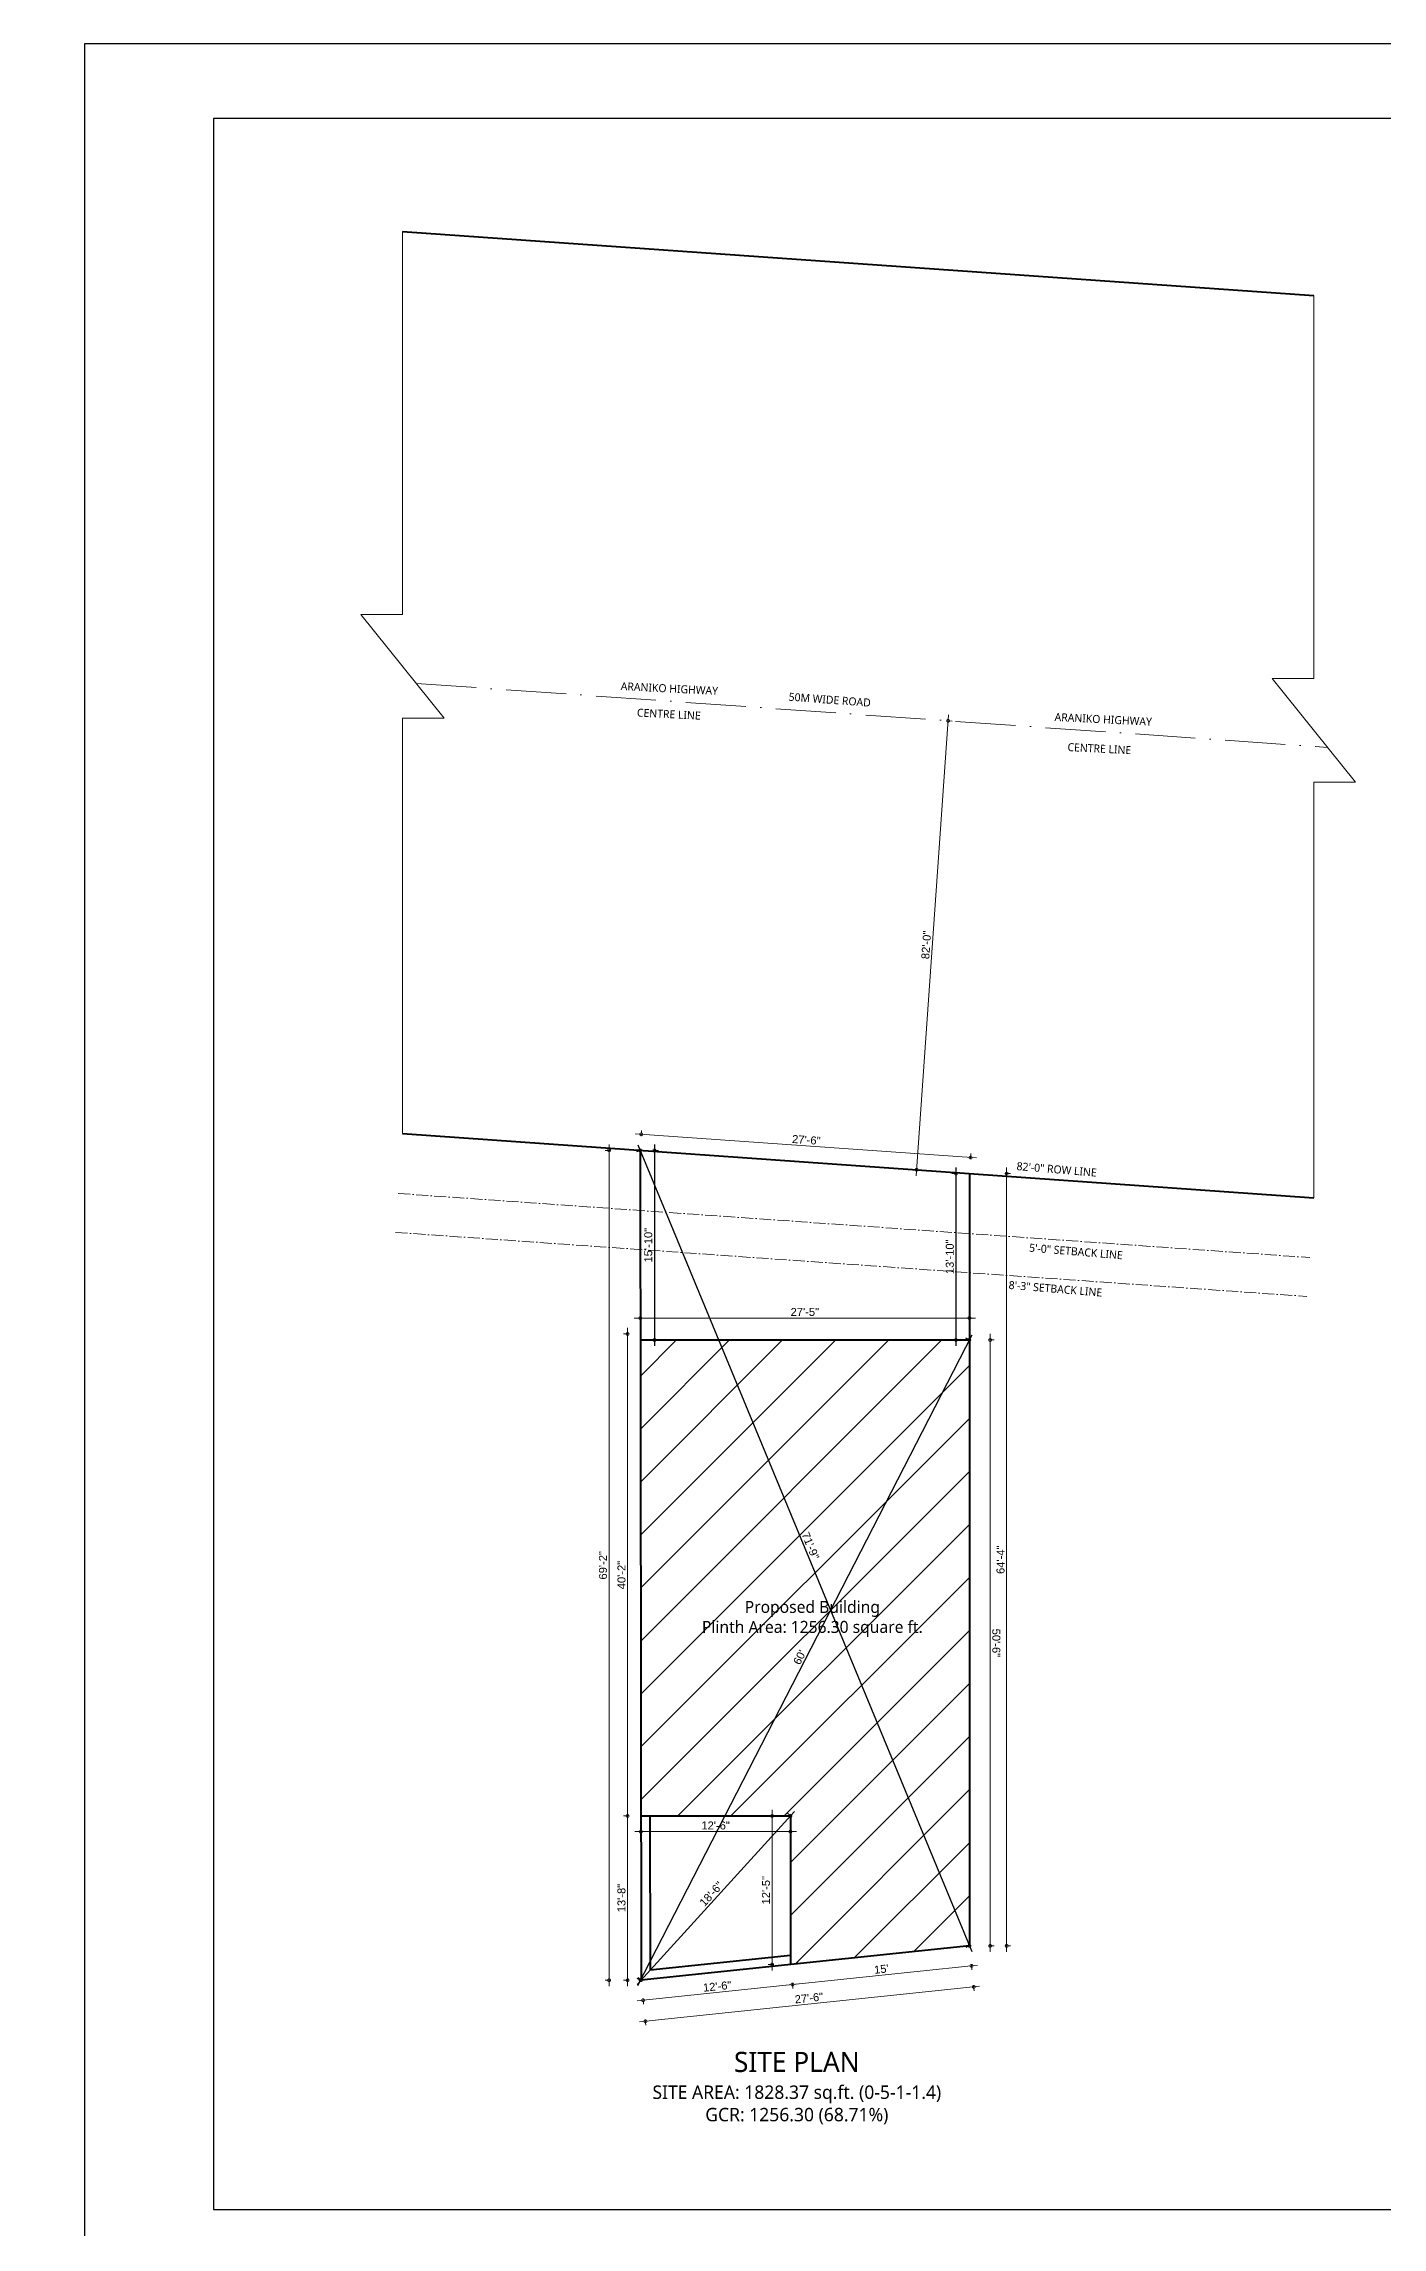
# Model space of a CAD drawing. Header units: inches. Extents: x -71 to 2682309, y -3332 to 801571.
# Drawn here: x 2655388 to 2656726, y 796731 to 798915 of the extents above; entities that cross this region are included whole.
import ezdxf

# ---------------------------------------------------------------- set-up
doc = ezdxf.new("R2010")
doc.units = ezdxf.units.IN
doc.header["$MEASUREMENT"] = 0
doc.header["$PDMODE"] = 99
doc.linetypes.add('ACAD_ISO10W100', pattern=[18, 12, -3, 0, -3])
for name, color, linetype, lineweight in [('BORDER', 5, 'Continuous', 60), ('dimension EA', 251, 'Continuous', 5), ('Hatch', 254, 'Continuous', 9), ('hatch EA', 253, 'Continuous', 5), ('Road', 42, 'Continuous', 15), ('Text', 7, 'Continuous', 20), ('TEXTURE EA', 8, 'ACAD_ISO10W100', 9), ('wall EA', 24, 'Continuous', 40)]:
    doc.layers.add(name, color=color, linetype=linetype, lineweight=lineweight)
for name, color, linetype in [('lettring', 7, 'Continuous'), ('S-DIM', 7, 'Continuous'), ('text EA', 7, 'Continuous')]:
    doc.layers.add(name, color=color, linetype=linetype)
doc.styles.add('DIM 8', font='arial.ttf', dxfattribs={"height": 8})
doc.styles.add('EAPL', font='arial.ttf', dxfattribs={"height": 8})
doc.styles.get("Standard").update_dxf_attribs({"font": 'arial.ttf'})
doc.dimstyles.new('Copy of DIM 8', dxfattribs={"dimtxt": 8, "dimasz": 1, "dimexe": 6, "dimexo": 18, "dimgap": 1.6875, "dimtad": 1, "dimdec": 0, "dimzin": 3, "dimdsep": 46, "dimlunit": 4, "dimtxsty": 'DIM 8', "dimblk": 'dot 2', "dimcen": 0.09375, "dimse1": 1, "dimse2": 1, "dimclrd": 1, "dimclre": 1, "dimclrt": 256, "dimadec": 0, "dimazin": 0, "dimtfac": 0.75, "dimtdec": 0, "dimtix": 1, "dimtmove": 1, "dimatfit": 3, "dimldrblk": 'DOT', "dimfxl": 1, "dimtolj": 1, "dimtzin": 0, "dimlwd": 9, "dimlwe": 9, "dimarcsym": 0})
doc.dimstyles.new('EA Copy of 1-8', dxfattribs={"dimtxt": 8, "dimasz": 6, "dimexe": 4, "dimexo": 6, "dimgap": 2, "dimtad": 1, "dimdec": 0, "dimzin": 0, "dimdsep": 46, "dimlunit": 3, "dimtxsty": 'EAPL', "dimblk": 'DOTSMALL', "dimcen": -0.09, "dimdle": 6, "dimclrd": 256, "dimclre": 256, "dimclrt": 256, "dimadec": 0, "dimazin": 0, "dimtfac": 8, "dimtdec": 0, "dimtix": 1, "dimtmove": 0, "dimatfit": 3, "dimldrblk": 'OPEN30', "dimfxl": 1, "dimfxlon": 1, "dimtolj": 1, "dimtzin": 0, "dimlwd": -1, "dimlwe": -1, "dimarcsym": 0})

# ---------------------------------------------------------------- blocks, each defined once
blk = doc.blocks.new('_DotSmall')
at = {"color": 0, "linetype": 'ByBlock', "const_width": 0.5}
blk.add_lwpolyline([(-0.0625, 0, 1), (0.0625, 0, 1)], format="xyb", close=True, dxfattribs=at)
blk = doc.blocks.new('*D418')
at = {"layer": 'Defpoints', "color": 0, "transparency": 16777216}
for p in [(2656246.8, 798240.8), (2656291.9, 798237.7), (2656215.2, 797791.9)]:
    blk.add_point(p, dxfattribs=at)
at = {"layer": 'dimension EA', "transparency": 16777216}
for p, q in [((2656259.9, 797782.8), (2656292.3, 798243.6)), ((2656290.9, 798237.7), (2656295.9, 798237.4)), ((2656259.3, 797788.8), (2656264.3, 797788.5))]:
    blk.add_line(p, q, dxfattribs=at)
at = {"layer": 'dimension EA', "transparency": 16777216, "xscale": 6, "yscale": 6, "zscale": 6}
for p, rotation in [((2656291.9, 798237.7), 85.97613988679564), ((2656260.3, 797788.8), 265.9761398867956)]:
    blk.add_blockref('_DotSmall', p, dxfattribs=dict(at, rotation=rotation))
at = {"layer": 'dimension EA', "transparency": 16777216, "insert": (2656270, 798013.6), "char_height": 8, "attachment_point": 5, "rotation": 85.9761, "style": 'EAPL'}
blk.add_mtext('\\A1;82\'-0"', dxfattribs=at)
blk = doc.blocks.new('_Open30')
at = {"color": 0, "linetype": 'ByBlock', "lineweight": -2}
for p, q in [((-1, 0.27), (0, 0)), ((0, 0), (-1, -0.27)), ((0, 0), (-1, 0))]:
    blk.add_line(p, q, dxfattribs=at)
blk = doc.blocks.new('*D419')
at = {"layer": 'Defpoints', "color": 0, "transparency": 16777216}
for p in [(11434.9, 797600.6), (11422.4, 797142.7), (2655984.7, 797142.7)]:
    blk.add_point(p, dxfattribs=at)
at = {"layer": 'dimension EA', "transparency": 16777216}
for p, q in [((11422.4, 797606.6), (11422.4, 797136.7)), ((11423.4, 797600.6), (11418.4, 797600.6)), ((11423.4, 797142.7), (11418.4, 797142.7))]:
    blk.add_line(p, q, dxfattribs=at)
at = {"layer": 'dimension EA', "transparency": 16777216, "xscale": 6, "yscale": 6, "zscale": 6}
for p, rotation in [((11422.4, 797600.6), 90), ((11422.4, 797142.7), 270)]:
    blk.add_blockref('_DotSmall', p, dxfattribs=dict(at, rotation=rotation))
at = {"layer": 'dimension EA', "transparency": 16777216, "insert": (11416.3, 797371.6), "char_height": 8, "attachment_point": 5, "rotation": 90, "style": 'EAPL'}
blk.add_mtext('\\A1;38\'-2"', dxfattribs=at)
blk = doc.blocks.new('*D420')
at = {"layer": 'Defpoints', "color": 0, "transparency": 16777216}
for p in [(2655984.7, 797142.7), (2655971.4, 796978.4), (2655984.8, 796978.4)]:
    blk.add_point(p, dxfattribs=at)
at = {"layer": 'dimension EA', "transparency": 16777216}
for p, q in [((2655971.4, 797148.7), (2655971.4, 796972.4)), ((2655972.4, 797142.7), (2655967.4, 797142.7)), ((2655972.4, 796978.4), (2655967.4, 796978.4))]:
    blk.add_line(p, q, dxfattribs=at)
at = {"layer": 'dimension EA', "transparency": 16777216, "xscale": 6, "yscale": 6, "zscale": 6}
for p, rotation in [((2655971.4, 797142.7), 90), ((2655971.4, 796978.4), 270)]:
    blk.add_blockref('_DotSmall', p, dxfattribs=dict(at, rotation=rotation))
at = {"layer": 'dimension EA', "transparency": 16777216, "insert": (2655965.3, 797060.6), "char_height": 8, "attachment_point": 5, "rotation": 90, "style": 'EAPL'}
blk.add_mtext('\\A1;13\'-8"', dxfattribs=at)
blk = doc.blocks.new('*D421')
at = {"layer": 'Defpoints', "color": 0, "transparency": 16777216}
for p in [(2656134.2, 796994.1), (2655984.8, 796978.4), (2656136.3, 796974.1)]:
    blk.add_point(p, dxfattribs=at)
at = {"layer": 'dimension EA', "transparency": 16777216}
for p, q in [((2655981, 796957.8), (2656142.2, 796974.7)), ((2656136.2, 796975.1), (2656136.7, 796970.1)), ((2655986.8, 796959.4), (2655987.4, 796954.4))]:
    blk.add_line(p, q, dxfattribs=at)
at = {"layer": 'dimension EA', "transparency": 16777216, "xscale": 6, "yscale": 6, "zscale": 6}
for p, rotation in [((2656136.3, 796974.1), 5.984815715129327), ((2655986.9, 796958.4), 185.9848157151293)]:
    blk.add_blockref('_DotSmall', p, dxfattribs=dict(at, rotation=rotation))
at = {"layer": 'dimension EA', "transparency": 16777216, "insert": (2656061, 796972.3), "char_height": 8, "attachment_point": 5, "rotation": 5.9848, "style": 'EAPL'}
blk.add_mtext('\\A1;12\'-6"', dxfattribs=at)
blk = doc.blocks.new('*D422')
at = {"layer": 'Defpoints', "color": 0, "transparency": 16777216}
for p in [(2656134.2, 796994.1), (2656313.2, 797012.8), (2656315.3, 796992.8)]:
    blk.add_point(p, dxfattribs=at)
at = {"layer": 'dimension EA', "transparency": 16777216}
for p, q in [((2656130.3, 796973.5), (2656321.2, 796993.5)), ((2656315.2, 796993.8), (2656315.7, 796988.9)), ((2656136.2, 796975.1), (2656136.7, 796970.1))]:
    blk.add_line(p, q, dxfattribs=at)
at = {"layer": 'dimension EA', "transparency": 16777216, "xscale": 6, "yscale": 6, "zscale": 6}
for p, rotation in [((2656315.3, 796992.8), 5.9848157151056), ((2656136.3, 796974.1), 185.9848157151056)]:
    blk.add_blockref('_DotSmall', p, dxfattribs=dict(at, rotation=rotation))
at = {"layer": 'dimension EA', "transparency": 16777216, "insert": (2656225.1, 796989.5), "char_height": 8, "attachment_point": 5, "rotation": 5.9848, "style": 'EAPL'}
blk.add_mtext("\\A1;15'", dxfattribs=at)
blk = doc.blocks.new('*D423')
at = {"layer": 'Defpoints', "color": 0, "transparency": 16777216}
for p in [(2656313.1, 797618.6), (2656333.9, 797618.6), (2656313.2, 797012.8)]:
    blk.add_point(p, dxfattribs=at)
at = {"layer": 'dimension EA', "transparency": 16777216}
for p, q in [((2656332.9, 797618.6), (2656337.9, 797618.6)), ((2656333.9, 797006.8), (2656333.9, 797624.6)), ((2656332.9, 797012.8), (2656337.9, 797012.8))]:
    blk.add_line(p, q, dxfattribs=at)
at = {"layer": 'dimension EA', "transparency": 16777216, "xscale": 6, "yscale": 6, "zscale": 6}
for p, rotation in [((2656333.9, 797618.6), 90.00209645586003), ((2656333.9, 797012.8), 270.00209645586)]:
    blk.add_blockref('_DotSmall', p, dxfattribs=dict(at, rotation=rotation))
at = {"layer": 'dimension EA', "transparency": 16777216, "insert": (2656340, 797315.7), "char_height": 8, "attachment_point": 5, "rotation": 270.0021, "style": 'EAPL'}
blk.add_mtext('\\A1;50\'-6"', dxfattribs=at)
blk = doc.blocks.new('*D424')
at = {"layer": 'Defpoints', "color": 0, "transparency": 16777216}
for p in [(2655983.9, 797808.2), (2656313.2, 797785), (2656314.3, 797801)]:
    blk.add_point(p, dxfattribs=at)
at = {"layer": 'dimension EA', "transparency": 16777216}
for p, q in [((2655979, 797824.6), (2656320.3, 797800.6)), ((2655984.9, 797823.2), (2655985.3, 797828.2)), ((2656314.2, 797800), (2656314.6, 797805))]:
    blk.add_line(p, q, dxfattribs=at)
at = {"layer": 'dimension EA', "transparency": 16777216, "xscale": 6, "yscale": 6, "zscale": 6}
for p, rotation in [((2655985, 797824.2), 175.9761398867181), ((2656314.3, 797801), 355.9761398867181)]:
    blk.add_blockref('_DotSmall', p, dxfattribs=dict(at, rotation=rotation))
at = {"layer": 'dimension EA', "transparency": 16777216, "insert": (2656150.1, 797818.6), "char_height": 8, "attachment_point": 5, "rotation": 355.9761, "style": 'EAPL'}
blk.add_mtext('\\A1;27\'-6"', dxfattribs=at)
blk = doc.blocks.new('*D425')
at = {"layer": 'Defpoints', "color": 0, "transparency": 16777216}
for p in [(2656313.2, 797640.5), (2655984.1, 797624.6), (2656313.2, 797624.6)]:
    blk.add_point(p, dxfattribs=at)
at = {"layer": 'dimension EA', "transparency": 16777216}
for p, q in [((2655978.1, 797640.5), (2656319.2, 797640.5)), ((2655984.1, 797639.5), (2655984.1, 797644.5)), ((2656313.2, 797639.5), (2656313.2, 797644.5))]:
    blk.add_line(p, q, dxfattribs=at)
at = {"layer": 'dimension EA', "transparency": 16777216, "xscale": 6, "yscale": 6, "zscale": 6, "rotation": 180}
blk.add_blockref('_DotSmall', (2655984.1, 797640.5), dxfattribs=at)
at = {"layer": 'dimension EA', "transparency": 16777216, "xscale": 6, "yscale": 6, "zscale": 6}
blk.add_blockref('_DotSmall', (2656313.2, 797640.5), dxfattribs=at)
at = {"layer": 'dimension EA', "transparency": 16777216, "insert": (2656148.6, 797646.6), "char_height": 8, "attachment_point": 5, "style": 'EAPL'}
blk.add_mtext('\\A1;27\'-5"', dxfattribs=at)
blk = doc.blocks.new('*D426')
at = {"layer": 'Defpoints', "color": 0, "transparency": 16777216}
for p in [(2655984.7, 797142.7), (2655984.7, 797127), (2656134.2, 797142.7)]:
    blk.add_point(p, dxfattribs=at)
at = {"layer": 'dimension EA', "transparency": 16777216}
for p, q in [((2656140.2, 797127), (2655978.7, 797127)), ((2655984.7, 797128), (2655984.7, 797123)), ((2656134.2, 797128), (2656134.2, 797123))]:
    blk.add_line(p, q, dxfattribs=at)
at = {"layer": 'dimension EA', "transparency": 16777216, "xscale": 6, "yscale": 6, "zscale": 6, "rotation": 180}
blk.add_blockref('_DotSmall', (2655984.7, 797127), dxfattribs=at)
at = {"layer": 'dimension EA', "transparency": 16777216, "xscale": 6, "yscale": 6, "zscale": 6}
blk.add_blockref('_DotSmall', (2656134.2, 797127), dxfattribs=at)
at = {"layer": 'dimension EA', "transparency": 16777216, "insert": (2656059.4, 797133.1), "char_height": 8, "attachment_point": 5, "style": 'EAPL'}
blk.add_mtext('\\A1;12\'-6"', dxfattribs=at)
blk = doc.blocks.new('*D427')
at = {"layer": 'Defpoints', "color": 0, "transparency": 16777216}
for p in [(2656134.2, 797142.7), (2656115.9, 796994.1), (2656134.2, 796994.1)]:
    blk.add_point(p, dxfattribs=at)
at = {"layer": 'dimension EA', "transparency": 16777216}
for p, q in [((2656115.9, 797148.7), (2656115.9, 796988.1)), ((2656116.9, 797142.7), (2656111.9, 797142.7)), ((2656116.9, 796994.1), (2656111.9, 796994.1))]:
    blk.add_line(p, q, dxfattribs=at)
at = {"layer": 'dimension EA', "transparency": 16777216, "xscale": 6, "yscale": 6, "zscale": 6}
for p, rotation in [((2656115.9, 797142.7), 90), ((2656115.9, 796994.1), 270)]:
    blk.add_blockref('_DotSmall', p, dxfattribs=dict(at, rotation=rotation))
at = {"layer": 'dimension EA', "transparency": 16777216, "insert": (2656109.8, 797068.4), "char_height": 8, "attachment_point": 5, "rotation": 90, "style": 'EAPL'}
blk.add_mtext('\\A1;12\'-5"', dxfattribs=at)
blk = doc.blocks.new('*D428')
at = {"layer": 'Defpoints', "color": 0, "transparency": 16777216}
for p in [(2655971.4, 797624.6), (2655984.1, 797624.6), (2655984.7, 797142.7)]:
    blk.add_point(p, dxfattribs=at)
at = {"layer": 'dimension EA', "transparency": 16777216}
for p, q in [((2655971.4, 797136.7), (2655971.4, 797630.6)), ((2655972.4, 797624.6), (2655967.4, 797624.6)), ((2655972.4, 797142.7), (2655967.4, 797142.7))]:
    blk.add_line(p, q, dxfattribs=at)
at = {"layer": 'dimension EA', "transparency": 16777216, "xscale": 6, "yscale": 6, "zscale": 6}
for p, rotation in [((2655971.4, 797624.6), 90), ((2655971.4, 797142.7), 270)]:
    blk.add_blockref('_DotSmall', p, dxfattribs=dict(at, rotation=rotation))
at = {"layer": 'dimension EA', "transparency": 16777216, "insert": (2655965.3, 797383.6), "char_height": 8, "attachment_point": 5, "rotation": 90, "style": 'EAPL'}
blk.add_mtext('\\A1;40\'-2"', dxfattribs=at)
blk = doc.blocks.new('*D429')
at = {"layer": 'Defpoints', "color": 0, "transparency": 16777216}
for p in [(2655983.9, 797808.2), (2655952.9, 796978.4), (2655984.8, 796978.4)]:
    blk.add_point(p, dxfattribs=at)
at = {"layer": 'dimension EA', "transparency": 16777216}
for p, q in [((2655953.9, 797808.2), (2655948.9, 797808.2)), ((2655952.9, 797814.2), (2655952.9, 796972.4)), ((2655953.9, 796978.4), (2655948.9, 796978.4))]:
    blk.add_line(p, q, dxfattribs=at)
at = {"layer": 'dimension EA', "transparency": 16777216, "xscale": 6, "yscale": 6, "zscale": 6}
for p, rotation in [((2655952.9, 797808.2), 90), ((2655952.9, 796978.4), 270)]:
    blk.add_blockref('_DotSmall', p, dxfattribs=dict(at, rotation=rotation))
at = {"layer": 'dimension EA', "transparency": 16777216, "insert": (2655946.8, 797393.3), "char_height": 8, "attachment_point": 5, "rotation": 90, "style": 'EAPL'}
blk.add_mtext('\\A1;69\'-2"', dxfattribs=at)
blk = doc.blocks.new('*D430')
at = {"layer": 'Defpoints', "color": 0, "transparency": 16777216}
for p in [(2656313.5, 797785), (2656350.4, 797785), (2656313.2, 797012.8)]:
    blk.add_point(p, dxfattribs=at)
at = {"layer": 'dimension EA', "transparency": 16777216}
for p, q in [((2656349.4, 797785), (2656354.4, 797785)), ((2656350.4, 797006.8), (2656350.4, 797791)), ((2656349.4, 797012.8), (2656354.4, 797012.8))]:
    blk.add_line(p, q, dxfattribs=at)
at = {"layer": 'dimension EA', "transparency": 16777216, "xscale": 6, "yscale": 6, "zscale": 6}
for p, rotation in [((2656350.4, 797785), 90), ((2656350.4, 797012.8), 270)]:
    blk.add_blockref('_DotSmall', p, dxfattribs=dict(at, rotation=rotation))
at = {"layer": 'dimension EA', "transparency": 16777216, "insert": (2656344.3, 797398.9), "char_height": 8, "attachment_point": 5, "rotation": 90, "style": 'EAPL'}
blk.add_mtext('\\A1;64\'-4"', dxfattribs=at)
blk = doc.blocks.new('*D431')
at = {"layer": 'Defpoints', "color": 0, "transparency": 16777216}
for p in [(2656313.2, 797012.8), (2655984.8, 796978.4), (2656317.5, 796971.8)]:
    blk.add_point(p, dxfattribs=at)
at = {"layer": 'dimension EA', "transparency": 16777216}
for p, q in [((2655983.2, 796936.7), (2656323.4, 796972.4)), ((2656317.4, 796972.8), (2656317.9, 796967.8)), ((2655989, 796938.4), (2655989.6, 796933.4))]:
    blk.add_line(p, q, dxfattribs=at)
at = {"layer": 'dimension EA', "transparency": 16777216, "xscale": 6, "yscale": 6, "zscale": 6}
for p, rotation in [((2656317.5, 796971.8), 5.984815715102127), ((2655989.2, 796937.4), 185.9848157151021)]:
    blk.add_blockref('_DotSmall', p, dxfattribs=dict(at, rotation=rotation))
at = {"layer": 'dimension EA', "transparency": 16777216, "insert": (2656152.7, 796960.6), "char_height": 8, "attachment_point": 5, "rotation": 5.9848, "style": 'EAPL'}
blk.add_mtext('\\A1;27\'-6"', dxfattribs=at)
blk = doc.blocks.new('*D457')
at = {"layer": 'Defpoints', "color": 0, "transparency": 16777216}
for p in [(2656134.2, 797142.7), (2656134.2, 797142.7), (2655984.8, 796978.4)]:
    blk.add_point(p, dxfattribs=at)
at = {"layer": 'lettring', "transparency": 16777216}
for p, q in [((2655980.8, 796974), (2656138.2, 797147.1)), ((2656134.2, 797142.7), (2656131.2, 797145.4)), ((2655984.8, 796978.4), (2655981.9, 796981.1))]:
    blk.add_line(p, q, dxfattribs=at)
at = {"layer": 'lettring', "transparency": 16777216, "xscale": 6, "yscale": 6, "zscale": 6}
for p, rotation in [((2656134.2, 797142.7), 47.73333168553776), ((2655984.8, 796978.4), 227.7333316855378)]:
    blk.add_blockref('_DotSmall', p, dxfattribs=dict(at, rotation=rotation))
at = {"layer": 'lettring', "transparency": 16777216, "insert": (2656055, 797064.7), "char_height": 8, "attachment_point": 5, "rotation": 47.7333, "style": 'EAPL'}
blk.add_mtext('\\A1;18\'-6"', dxfattribs=at)
blk = doc.blocks.new('*D458')
at = {"layer": 'Defpoints', "color": 0, "transparency": 16777216}
for p in [(2656313.1, 797618.6), (2656313.2, 797618.6), (2655984.5, 796978.4)]:
    blk.add_point(p, dxfattribs=at)
at = {"layer": 'lettring', "transparency": 16777216}
for p, q in [((2655981.7, 796973), (2656315.9, 797623.9)), ((2656313.1, 797618.6), (2656309.6, 797620.4)), ((2655984.4, 796978.4), (2655980.9, 796980.2))]:
    blk.add_line(p, q, dxfattribs=at)
at = {"layer": 'lettring', "transparency": 16777216, "xscale": 6, "yscale": 6, "zscale": 6}
for p, rotation in [((2656313.1, 797618.6), 62.82316617801507), ((2655984.4, 796978.4), 242.8231661780151)]:
    blk.add_blockref('_DotSmall', p, dxfattribs=dict(at, rotation=rotation))
at = {"layer": 'lettring', "transparency": 16777216, "insert": (2656143.4, 797301.3), "char_height": 8, "attachment_point": 5, "rotation": 62.8232, "style": 'EAPL'}
blk.add_mtext("\\A1;60'", dxfattribs=at)
blk = doc.blocks.new('*D459')
at = {"layer": 'Defpoints', "color": 0, "transparency": 16777216}
for p in [(2655983.9, 797808.2), (2656313.2, 797012.8), (2656313.2, 797012.8)]:
    blk.add_point(p, dxfattribs=at)
at = {"layer": 'lettring', "transparency": 16777216}
for p, q in [((2655983.9, 797808.2), (2655980.2, 797806.7)), ((2655981.6, 797813.8), (2656315.5, 797007.3)), ((2656313.2, 797012.8), (2656309.5, 797011.3))]:
    blk.add_line(p, q, dxfattribs=at)
at = {"layer": 'lettring', "transparency": 16777216, "xscale": 6, "yscale": 6, "zscale": 6}
for p, rotation in [((2655983.9, 797808.2), 112.4888609769354), ((2656313.2, 797012.8), 292.4888609769354)]:
    blk.add_blockref('_DotSmall', p, dxfattribs=dict(at, rotation=rotation))
at = {"layer": 'lettring', "transparency": 16777216, "insert": (2656154.2, 797412.8), "char_height": 8, "attachment_point": 5, "rotation": 292.4889, "style": 'EAPL'}
blk.add_mtext('\\A1;71\'-9"', dxfattribs=at)
blk = doc.blocks.new('*D643')
at = {"layer": 'Defpoints', "color": 0, "transparency": 16777216}
for p in [(2656313.5, 797785), (2656299.7, 797618.6), (2656313.2, 797618.6)]:
    blk.add_point(p, dxfattribs=at)
at = {"layer": 'S-DIM', "transparency": 16777216}
for p, q in [((2656300.7, 797785), (2656295.7, 797785)), ((2656299.7, 797791), (2656299.7, 797612.6)), ((2656300.7, 797618.6), (2656295.7, 797618.6))]:
    blk.add_line(p, q, dxfattribs=at)
at = {"layer": 'S-DIM', "transparency": 16777216, "xscale": 6, "yscale": 6, "zscale": 6}
for p, rotation in [((2656299.7, 797785), 90), ((2656299.7, 797618.6), 270)]:
    blk.add_blockref('_DotSmall', p, dxfattribs=dict(at, rotation=rotation))
at = {"layer": 'S-DIM', "transparency": 16777216, "insert": (2656293.6, 797701.8), "char_height": 8, "attachment_point": 5, "rotation": 90, "style": 'EAPL'}
blk.add_mtext('\\A1;13\'-10"', dxfattribs=at)
blk = doc.blocks.new('*D644')
at = {"layer": 'Defpoints', "color": 0, "transparency": 16777216}
for p in [(2655983.9, 797808.2), (2655984.1, 797618.6), (2655998.2, 797618.6)]:
    blk.add_point(p, dxfattribs=at)
at = {"layer": 'S-DIM', "transparency": 16777216}
for p, q in [((2655997.2, 797808.2), (2656002.2, 797808.2)), ((2655998.2, 797814.2), (2655998.2, 797612.6)), ((2655997.2, 797618.6), (2656002.2, 797618.6))]:
    blk.add_line(p, q, dxfattribs=at)
at = {"layer": 'S-DIM', "transparency": 16777216, "xscale": 6, "yscale": 6, "zscale": 6}
for p, rotation in [((2655998.2, 797808.2), 90), ((2655998.2, 797618.6), 270)]:
    blk.add_blockref('_DotSmall', p, dxfattribs=dict(at, rotation=rotation))
at = {"layer": 'S-DIM', "transparency": 16777216, "insert": (2655992.1, 797713.4), "char_height": 8, "attachment_point": 5, "rotation": 90, "style": 'EAPL'}
blk.add_mtext('\\A1;15\'-10"', dxfattribs=at)
blk = doc.blocks.new('dot1')
at = {"layer": 'Hatch'}
h = blk.add_hatch(color=256, dxfattribs=at)
edge = h.paths.add_edge_path()
edge.add_arc((0, 0), 1, 0, 360)
for p, q in [((3, 0), (-3, 0)), ((0, 3), (0, -3))]:
    blk.add_line(p, q, dxfattribs=at)
blk.add_circle((0, 0), 1, dxfattribs=at)
blk = doc.blocks.new('dot 2')
at = {"layer": 'Hatch', "xscale": 0.5, "yscale": 0.5, "zscale": 0.5}
blk.add_blockref('dot1', (0, 0), dxfattribs=at)
blk = doc.blocks.new('*D1207')
at = {"layer": 'Defpoints', "color": 0, "transparency": 16777216}
for p in [(0, 797733.4), (0, 797733.4), (2670031.4, 797619.4)]:
    blk.add_point(p, dxfattribs=at)
at = {"layer": 'lettring', "color": 1, "lineweight": 9, "transparency": 16777216}
blk.add_line((0, 797620.4), (0, 797732.4), dxfattribs=at)
for p, rotation in [((0, 797733.4), 90), ((0, 797619.4), 270)]:
    blk.add_blockref('dot 2', p, dxfattribs=dict(at, rotation=rotation))
at = {"layer": 'lettring', "transparency": 16777216, "insert": (-5.8, 797676.4), "char_height": 8, "attachment_point": 5, "rotation": 90, "style": 'DIM 8'}
blk.add_mtext('\\A1;9\'-6"', dxfattribs=at)
blk = doc.blocks.new('_Dot')
at = {"color": 0, "linetype": 'ByBlock', "lineweight": -2}
blk.add_line((-0.5, 0), (-1, 0), dxfattribs=at)
at = {"color": 0, "linetype": 'ByBlock', "const_width": 0.5}
blk.add_lwpolyline([(-0.25, 0, 1), (0.25, 0, 1)], format="xyb", close=True, dxfattribs=at)
blk = doc.blocks.new('*D1208')
at = {"layer": 'Defpoints', "color": 0, "transparency": 16777216}
for p in [(0, 797847.4), (2670031.4, 797847.4), (0, 797733.4)]:
    blk.add_point(p, dxfattribs=at)
at = {"layer": 'lettring', "color": 1, "lineweight": 9, "transparency": 16777216}
blk.add_line((0, 797734.4), (0, 797846.4), dxfattribs=at)
for p, rotation in [((0, 797847.4), 90), ((0, 797733.4), 270)]:
    blk.add_blockref('dot 2', p, dxfattribs=dict(at, rotation=rotation))
at = {"layer": 'lettring', "transparency": 16777216, "insert": (-5.8, 797790.4), "char_height": 8, "attachment_point": 5, "rotation": 90, "style": 'DIM 8'}
blk.add_mtext('\\A1;9\'-6"', dxfattribs=at)

msp = doc.modelspace()

# ---------------------------------------------------------------- hatches: boundary and pattern name
at = {"layer": 'hatch EA'}
h = msp.add_hatch(dxfattribs=at)
h.set_pattern_fill('ANSI31', color=256, scale=300, angle=180, style=0)
h.set_pattern_definition([(225, (11434.874, 7703.52), (26.5165043, -26.5165043), [])])
h.paths.add_polyline_path([(2655984.7, 797142.7), (2656134.2, 797142.7), (2656134.2, 796994.1), (2656313.2, 797012.8), (2656313.1, 797618.6), (2655984.1, 797618.6)])

# ---------------------------------------------------------------- linework, layer by layer
at = {"layer": 'BORDER', "lineweight": 30}
msp.add_lwpolyline([(2658534, 798840), (2656997.9, 798840), (2655557.4, 798840), (2655557.4, 797791.6), (2655557.4, 796749.3), (2656997.9, 796749.3), (2658534, 796749.3)], dxfattribs=at)
at = {"layer": 'Defpoints'}
msp.add_lwpolyline([(2655428.8, 798914.8), (2658596.8, 798914.8), (2658596.8, 796674.5), (2655428.8, 796674.5)], close=True, dxfattribs=at)
at = {"layer": 'Road', "ltscale": 100}
for p, q in [((2655746.3, 798727.1), (2655746.3, 798344)), ((2656657.6, 798663), (2656657.6, 798279.9)), ((2655746.3, 798344), (2655704.6, 798344)), ((2655787.9, 798240.5), (2655704.6, 798344)), ((2656657.6, 798279.9), (2656615.9, 798279.9)), ((2656699.3, 798176.4), (2656615.9, 798279.9)), ((2655787.9, 798240.5), (2655746.3, 798240.5)), ((2655746.3, 798240.5), (2655746.3, 797824.9)), ((2656699.3, 798176.4), (2656657.6, 798176.4)), ((2656657.6, 798176.4), (2656657.6, 797760.8))]:
    msp.add_line(p, q, dxfattribs=at)
at = {"layer": 'TEXTURE EA', "ltscale": 5}
msp.add_line((2655760.1, 798275.1), (2656671.4, 798211), dxfattribs=at)
at = {"layer": 'TEXTURE EA'}
for p, q in [((2655742, 797765.1), (2656653.4, 797701)), ((2655739.3, 797726.2), (2656650.6, 797662.1))]:
    msp.add_line(p, q, dxfattribs=at)
at = {"layer": 'wall EA'}
for p, q in [((2655746.3, 798727.1), (2656657.6, 798663)), ((2655746.3, 797824.9), (2656657.6, 797760.8)), ((2655983.9, 797808.2), (2655984.8, 796978.4)), ((2656313.2, 797785), (2656313.2, 797012.8)), ((2655984.1, 797618.6), (2656313.1, 797618.6)), ((2655984.7, 797142.7), (2656134.2, 797142.7)), ((2655993.7, 797142.7), (2655993.8, 796988.4)), ((2656134.2, 797142.7), (2656134.2, 796994.1)), ((2656313.2, 797012.8), (2655984.8, 796978.4)), ((2656134.2, 797003.1), (2655993.8, 796988.4))]:
    msp.add_line(p, q, dxfattribs=at)

# ---------------------------------------------------------------- texts
at = {"layer": 'Text', "insert": (2656156.1, 797357.7), "char_height": 12, "width": 287.273, "attachment_point": 2}
msp.add_mtext('{\\fTrebuchet MS|b0|i0|c0|p34;Proposed Building \\PPlinth Area: 1256.30 square ft. }', dxfattribs=at)
at = {"layer": 'text EA', "char_height": 8, "width": 113.793, "attachment_point": 2}
for s, insert, rotation in [('{\\fTrebuchet MS|b0|i0|c0|p34;ARANIKO HIGHWAY}', (2656013.4, 798274), 357.1272), ('{\\fTrebuchet MS|b0|i0|c0|p34;50M WIDE ROAD}', (2656173.8, 798262.8), 355.7336), ('{\\fTrebuchet MS|b0|i0|c0|p34;CENTRE LINE}', (2656012.8, 798248.4), 357.1272), ('{\\fTrebuchet MS|b0|i0|c0|p34;ARANIKO HIGHWAY}', (2656447.2, 798243.2), 357.1272), ('{\\fTrebuchet MS|b0|i0|c0|p34;CENTRE LINE}', (2656443.3, 798213.9), 357.1272), ('{\\fTrebuchet MS|b0|i0|c0|p34;82\'-0" ROW LINE}', (2656400.7, 797793.2), 355.2541), ('{\\fTrebuchet MS|b0|i0|c0|p34;5\'-0" SETBACK LINE}', (2656420, 797711.1), 355.2541), ('{\\fTrebuchet MS|b0|i0|c0|p34;8\'-3" SETBACK LINE}', (2656399.5, 797673.8), 355.2541)]:
    msp.add_mtext(s, dxfattribs=dict(at, insert=insert, rotation=rotation))
at = {"layer": 'text EA', "insert": (2656140.6, 796906.8), "char_height": 20.16, "width": 475.145, "attachment_point": 2}
msp.add_mtext('{\\fTrebuchet MS|b0|i0|c0|p34;SITE PLAN\\P\\H0.66667x;SITE AREA: 1828.37 sq.ft. (0-5-1-1.4)\\PGCR: 1256.30 (68.71%)}', dxfattribs=at)

# ---------------------------------------------------------------- dimensions: what is measured, and where the dimension line sits
at = {"layer": 'dimension EA'}
dim = msp.add_aligned_dim(p1=(2656215.2, 797791.9), p2=(2656246.8, 798240.8), distance=-45.2, text='82\'-0"', dimstyle='EA Copy of 1-8', dxfattribs=at)
dim.commit()
dim.dimension.update_dxf_attribs({"geometry": '*D418', "text_midpoint": (2656270, 798013.6)})
for p1, p2, distance, picture, middle in [((2655983.9, 797808.2), (2656313.2, 797785), 16, '*D424', (2656150.1, 797818.6)), ((2656313.2, 797012.8), (2656313.1, 797618.6), -20.7, '*D423', (2656340, 797315.7)), ((2655984.8, 796978.4), (2656134.2, 796994.1), -20.1, '*D421', (2656061, 796972.3)), ((2655984.8, 796978.4), (2656313.2, 797012.8), -41.3, '*D431', (2656152.7, 796960.6))]:
    dim = msp.add_aligned_dim(p1=p1, p2=p2, distance=distance, dimstyle='EA Copy of 1-8', dxfattribs=at)
    dim.commit()
    dim.dimension.update_dxf_attribs({"geometry": picture, "text_midpoint": middle})
for base, p1, p2, picture, middle in [((2655952.9, 796978.4), (2655983.9, 797808.2), (2655984.8, 796978.4), '*D429', (2655946.8, 797393.3)), ((2656350.4, 797785), (2656313.2, 797012.8), (2656313.5, 797785), '*D430', (2656344.3, 797398.9)), ((2656115.9, 796994.1), (2656134.2, 797142.7), (2656134.2, 796994.1), '*D427', (2656109.8, 797068.4))]:
    dim = msp.add_linear_dim(base=base, p1=p1, p2=p2, angle=90, dimstyle='EA Copy of 1-8', dxfattribs=at)
    dim.commit()
    dim.dimension.update_dxf_attribs({"geometry": picture, "text_midpoint": middle})
for base, p1, p2, picture, middle in [((2656313.2, 797640.5), (2655984.1, 797624.6), (2656313.2, 797624.6), '*D425', (2656148.6, 797646.6)), ((2655984.6585, 797127.02), (2656134.1648, 797142.7061), (2655984.6585, 797142.7061), '*D426', (2656059.4117, 797133.1046))]:
    dim = msp.add_linear_dim(base=base, p1=p1, p2=p2, dimstyle='EA Copy of 1-8', dxfattribs=at)
    dim.commit()
    dim.dimension.update_dxf_attribs({"geometry": picture, "text_midpoint": middle})
for base, p1, p2, angle, picture, middle in [((2655971.4, 797624.6), (2655984.7, 797142.7), (2655984.1, 797624.6), 90, '*D428', (2655965.3, 797383.6)), ((11422.4, 797142.7), (11434.9, 797600.6), (2655984.7, 797142.7), 90, '*D419', (11416.3, 797371.6)), ((2655971.4, 796978.4), (2655984.7, 797142.7), (2655984.8, 796978.4), 90, '*D420', (2655965.3, 797060.6)), ((2656315.3, 796992.8), (2656134.2, 796994.1), (2656313.2, 797012.8), 185.9848, '*D422', (2656225.1, 796989.5))]:
    dim = msp.add_linear_dim(base=base, p1=p1, p2=p2, angle=angle, dimstyle='EA Copy of 1-8', override={"dimtmove": 1}, dxfattribs=at)
    dim.commit()
    dim.dimension.update_dxf_attribs({"geometry": picture, "text_midpoint": middle})
at = {"layer": 'lettring'}
for base, p1, p2, picture, middle in [((0, 797847.4), (0, 797733.4), (2670031.4, 797847.4), '*D1208', (-5.8, 797790.4)), ((0, 797733.4), (2670031.4, 797619.4), (0, 797733.4), '*D1207', (-5.8, 797676.4))]:
    dim = msp.add_linear_dim(base=base, p1=p1, p2=p2, angle=90, dimstyle='Copy of DIM 8', dxfattribs=at)
    dim.commit()
    dim.dimension.update_dxf_attribs({"geometry": picture, "text_midpoint": middle})
for p1, p2, picture, middle in [((2655983.9, 797808.2), (2656313.2, 797012.8), '*D459', (2656154.2, 797412.8)), ((2655984.5, 796978.4), (2656313.2, 797618.6), '*D458', (2656143.4, 797301.3)), ((2655984.8, 796978.4), (2656134.2, 797142.7), '*D457', (2656055, 797064.7))]:
    dim = msp.add_aligned_dim(p1=p1, p2=p2, distance=0, dimstyle='EA Copy of 1-8', dxfattribs=at)
    dim.commit()
    dim.dimension.update_dxf_attribs({"geometry": picture, "text_midpoint": middle})
at = {"layer": 'S-DIM'}
for base, p1, p2, picture, middle in [((2655998.2, 797618.6), (2655983.9, 797808.2), (2655984.1, 797618.6), '*D644', (2655992.1, 797713.4)), ((2656299.7, 797618.6), (2656313.5, 797785), (2656313.2, 797618.6), '*D643', (2656293.6, 797701.8))]:
    dim = msp.add_linear_dim(base=base, p1=p1, p2=p2, angle=90, dimstyle='EA Copy of 1-8', dxfattribs=at)
    dim.commit()
    dim.dimension.update_dxf_attribs({"geometry": picture, "text_midpoint": middle})

doc.saveas('drawing.dxf')
